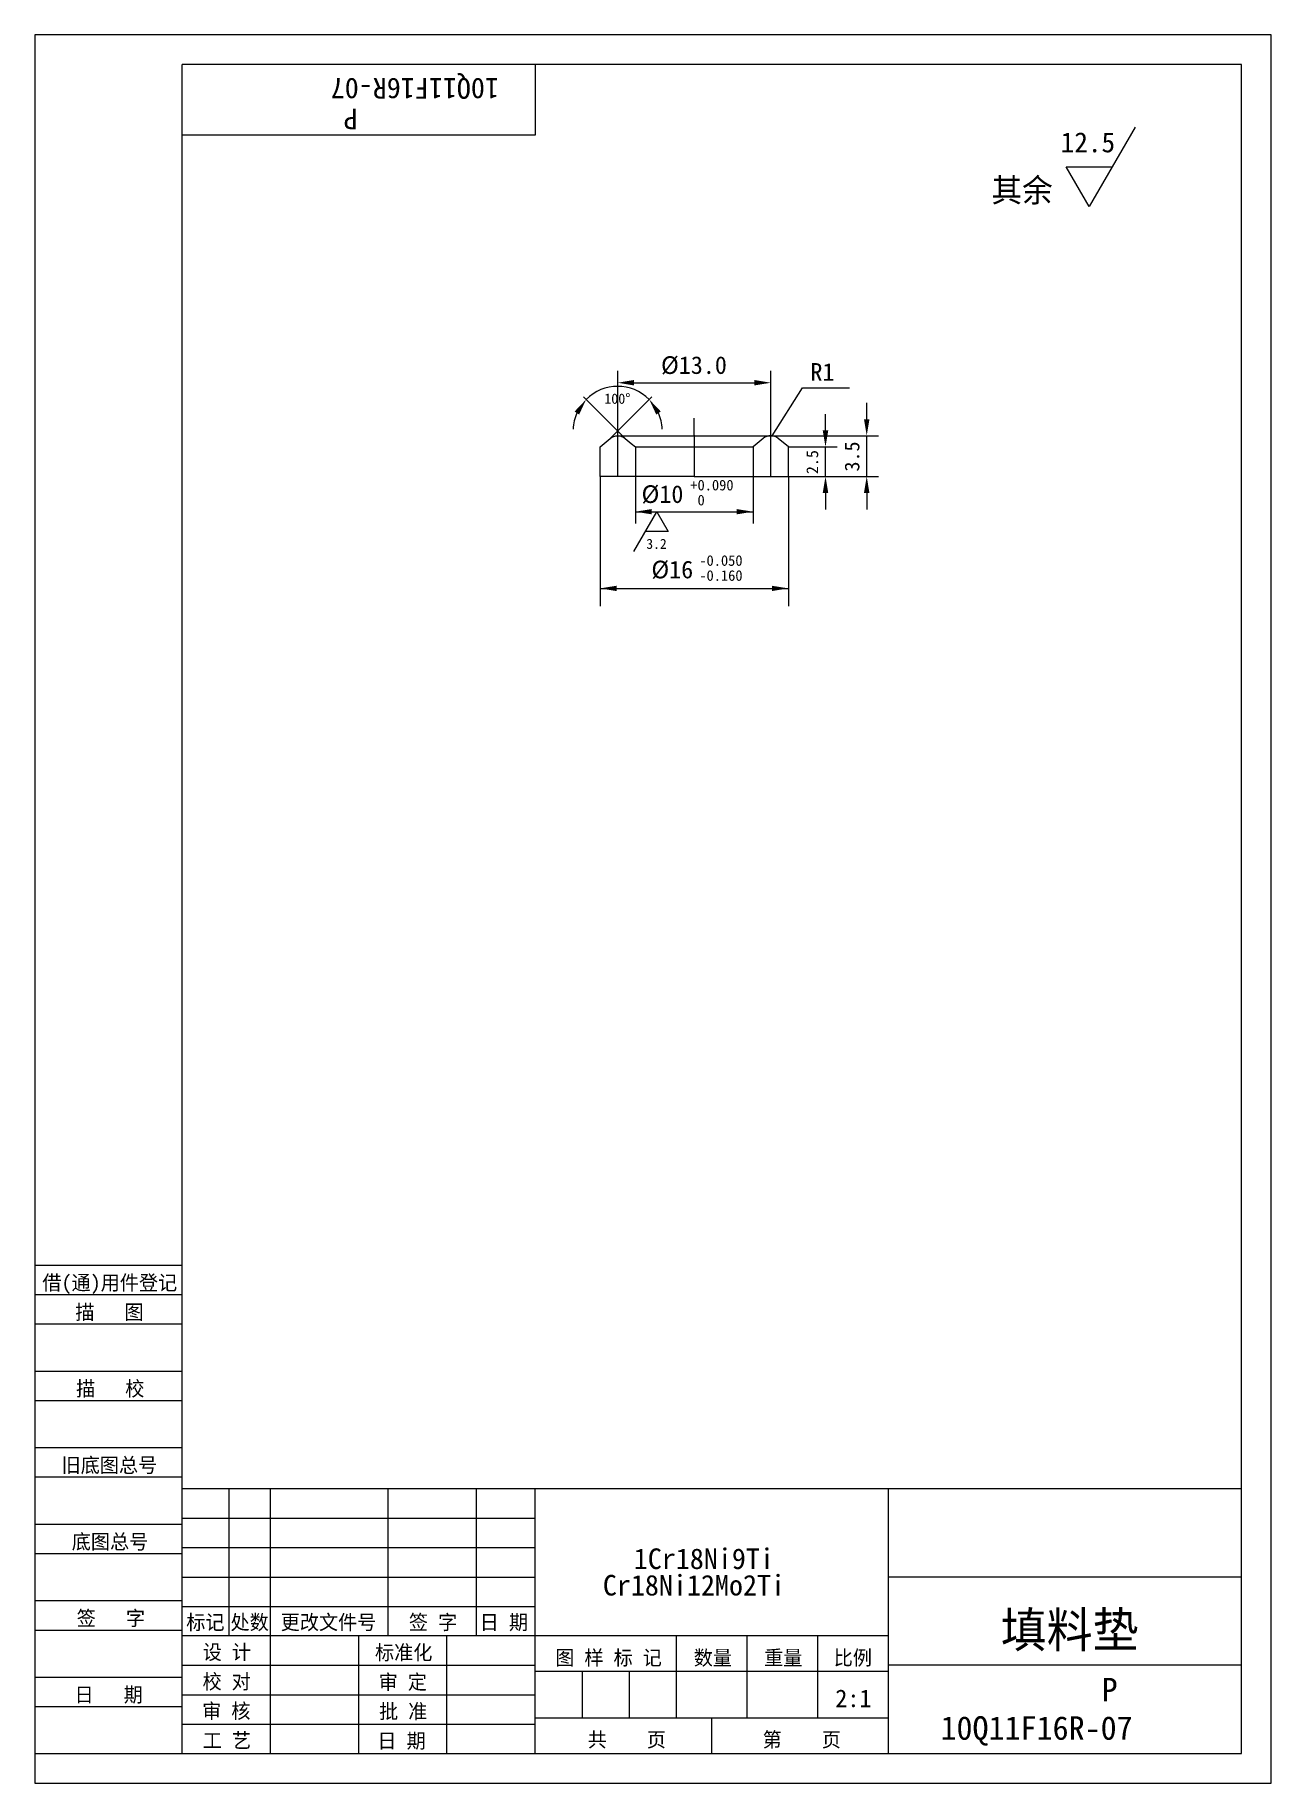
# Model space of a CAD drawing. Header units: metres. Extents: x 0 to 210, y 0 to 297.
import ezdxf

# ---------------------------------------------------------------- set-up
doc = ezdxf.new("R2010")
doc.units = ezdxf.units.M
for name, color, linetype in [('C', 6, 'Continuous'), ('D', 1, 'Continuous'), ('FL', 5, 'Continuous'), ('T', 7, 'Continuous'), ('TL', 4, 'Continuous')]:
    doc.layers.add(name, color=color, linetype=linetype)

# ---------------------------------------------------------------- blocks, each defined once
blk = doc.blocks.new('TUKUN4')
at = {"layer": 'FL'}
for p, q in [((0, 297), (0, 0)), ((210, 297), (0, 297)), ((210, 0), (210, 297)), ((0, 78), (25, 78)), ((0, 70), (25, 70)), ((0, 65), (25, 65)), ((0, 57), (25, 57)), ((0, 52), (25, 52)), ((33, 25), (33, 50)), ((40, 5), (40, 50)), ((60, 25), (60, 50)), ((75, 25), (75, 50)), ((25, 45), (85, 45)), ((0, 44), (25, 44)), ((0, 39), (25, 39)), ((25, 40), (85, 40)), ((25, 35), (85, 35)), ((0, 31), (25, 31)), ((25, 30), (85, 30)), ((0, 26), (25, 26)), ((70, 5), (70, 25)), ((0, 18), (25, 18)), ((25, 20), (85, 20)), ((25, 15), (85, 15)), ((0, 13), (25, 13)), ((25, 10), (85, 10)), ((0, 0), (210, 0))]:
    blk.add_line(p, q, dxfattribs=at)
at = {"layer": 'TL'}
for p, q in [((25, 5), (25, 292)), ((205, 292), (25, 292)), ((85, 292), (85, 280)), ((205, 5), (205, 292)), ((85, 280), (25, 280)), ((0, 88), (25, 88)), ((0, 83), (25, 83)), ((205, 50), (25, 50)), ((85, 5), (85, 50)), ((145, 5), (145, 50)), ((205, 35), (145, 35)), ((145, 25), (25, 25)), ((55, 5), (55, 25)), ((109, 11), (109, 25)), ((121, 11), (121, 25)), ((133, 11), (133, 25)), ((85, 19), (145, 19)), ((93, 11), (93, 19)), ((101, 11), (101, 19)), ((205, 20), (145, 20)), ((145, 11), (85, 11)), ((115, 5), (115, 11)), ((0, 5), (205, 5))]:
    blk.add_line(p, q, dxfattribs=at)
at = {"layer": 'T'}
for s, p in [('借(通)用件登记', (1.26, 83.76)), ('描   图', (6.86, 78.76)), ('描   校', (6.98, 65.76)), ('旧底图总号', (4.52, 52.76)), ('底图总号', (6.25, 39.76)), ('签   字', (7.1, 26.76)), ('标记', (25.71, 26.07)), ('处数', (33.22, 26.07)), ('更改文件号', (41.75, 26.07)), ('签 字', (63.53, 26.07)), ('日 期', (75.57, 26.07)), ('设 计', (28.5, 20.99)), ('标准化', (57.77, 20.93)), ('图 样 标 记', (88.4, 20.04)), ('数量', (111.92, 20.04)), ('重量', (123.88, 20.04)), ('比例', (135.7, 20.04)), ('校 对', (28.48, 15.99)), ('审 定', (58.39, 15.93)), ('日   期', (6.72, 13.76)), ('审 核', (28.41, 10.99)), ('批 准', (58.46, 10.93)), ('共    页', (93.91, 6.13)), ('第    页', (123.62, 6.13)), ('工 艺', (28.52, 5.99)), ('日 期', (58.18, 5.93))]:
    blk.add_text(s, height=2.5, dxfattribs=at).set_placement(p)

msp = doc.modelspace()

# ---------------------------------------------------------------- linework, layer by layer
at = {"layer": 'C'}
for p, q in [((99, 229), (99, 232)), ((112, 228.91), (112, 231.91)), ((125, 229), (125, 232)), ((99, 225.5), (99, 229)), ((112, 229), (112, 222)), ((125, 225.5), (125, 229)), ((99, 222), (99, 225.5)), ((125, 222), (125, 225.5))]:
    msp.add_line(p, q, dxfattribs=at)
at = {"layer": 'D'}
for p, q in [((186.92, 281.36), (179.12, 267.84)), ((179.12, 267.84), (175.22, 274.6)), ((175.22, 274.6), (183.02, 274.6)), ((99, 228.91), (99, 239.91)), ((101.8, 237.91), (122.2, 237.91)), ((125, 228.91), (125, 239.91)), ((100.29, 228.44), (93.21, 235.51)), ((97.71, 228.44), (104.79, 235.51)), ((125.22, 228.91), (130.39, 237.07)), ((130.39, 237.07), (138.39, 237.07)), ((134.31, 229.8), (134.31, 232.6)), ((141.31, 231.71), (141.31, 234.51)), ((125, 228.91), (143.31, 228.91)), ((141.31, 222), (141.31, 228.91)), ((128, 227), (136.31, 227)), ((134.31, 222), (134.31, 227)), ((96, 222), (96, 202.97)), ((102, 222.21), (102, 214)), ((122, 222), (122, 214)), ((128, 222), (128, 202.97)), ((128, 222), (136.31, 222)), ((128, 222), (143.31, 222)), ((134.31, 219.2), (134.31, 216.4)), ((141.31, 219.2), (141.31, 216.4)), ((101.74, 209.24), (105.65, 216)), ((102, 216), (122, 216)), ((105.65, 216), (107.6, 212.62)), ((107.6, 212.62), (103.69, 212.62)), ((96, 202.97), (128, 202.97)), ((96, 202.97), (96, 199.97)), ((128, 202.97), (128, 199.97))]:
    msp.add_line(p, q, dxfattribs=at)
for start, end in [(45, 135), (156.3, 177.61), (2.39, 23.7)]:
    msp.add_arc((99, 229.72), 7.57, start, end, dxfattribs=at)
for points in [[(101.8, 238.38), (101.8, 237.45), (99, 237.91)], [(122.2, 238.38), (122.2, 237.45), (125, 237.91)], [(91.68, 233.03), (92.45, 232.5), (93.64, 235.08)], [(105.55, 232.5), (106.32, 233.03), (104.36, 235.08)], [(140.84, 231.71), (141.77, 231.71), (141.31, 228.91)], [(133.84, 229.8), (134.77, 229.8), (134.31, 227)], [(133.84, 219.2), (134.77, 219.2), (134.31, 222)], [(140.84, 219.2), (141.77, 219.2), (141.31, 222)], [(102, 216), (104.8, 216.45), (104.8, 215.55)], [(122, 216), (119.2, 216.45), (119.2, 215.55)], [(96, 202.97), (98.8, 203.42), (98.8, 202.52)], [(128, 202.97), (125.2, 203.42), (125.2, 202.52)]]:
    msp.add_solid(points, dxfattribs=at)
at = {"layer": 'TL'}
for p, q in [((99, 228.91), (125, 228.91)), ((102, 227), (122, 227)), ((112, 222), (102, 222)), ((112, 222), (122, 222))]:
    msp.add_line(p, q, dxfattribs=at)
for points in [[(102, 222), (96, 222), (96, 227), (97.71, 228.44, -0.36), (100.29, 228.44), (101.3, 227.59), (102, 227)], [(122, 222), (128, 222), (128, 227), (126.29, 228.44, 0.36), (123.71, 228.44), (122.7, 227.59), (122, 227)]]:
    msp.add_lwpolyline(points, format="xyb", close=True, dxfattribs=at)

# ---------------------------------------------------------------- block references
at = {"layer": 'D'}
msp.add_blockref('TUKUN4', (0, 0), dxfattribs=at)

# ---------------------------------------------------------------- texts
for s, height, rotation, p in [('10Q11F16R-07', 3.5, 180, (78.82, 289.66)), ('P', 3.5, 180, (54.82, 284.46)), ('2.5', 2, 90, (133.06, 222.39)), ('3.5', 2.5, 90, (140.06, 222.83))]:
    msp.add_text(s, height=height, rotation=rotation, dxfattribs=at).set_placement(p)
for s, height, p in [('12.5', 3.4, (174.26, 277.06)), ('其余', 4, (162.51, 268.62)), ('%%C13.0', 3, (106.36, 239.41)), ('R1', 3, (131.75, 238.25)), ('100%%D', 1.75, (96.72, 234.33)), ('%%C10', 3, (103.05, 217.49)), ('+0.090', 1.8, (111.34, 219.62)), (' 0', 1.8, (111.34, 217.07)), ('3.2', 1.7, (103.86, 209.69)), ('-0.050', 1.8, (112.87, 206.81)), ('%%C16', 3, (104.72, 204.68)), ('-0.160', 1.8, (112.87, 204.26)), ('1Cr18Ni9Ti', 3.5, (101.73, 36.36)), ('Cr18Ni12Mo2Ti', 3.5, (96.48, 31.86)), ('填料垫', 6, (164.08, 23.03)), ('P', 4, (181.21, 13.87)), ('2:1', 3, (135.98, 12.89)), ('10Q11F16R-07', 4, (153.84, 7.35))]:
    msp.add_text(s, height=height, dxfattribs=at).set_placement(p)

doc.saveas('drawing.dxf')
